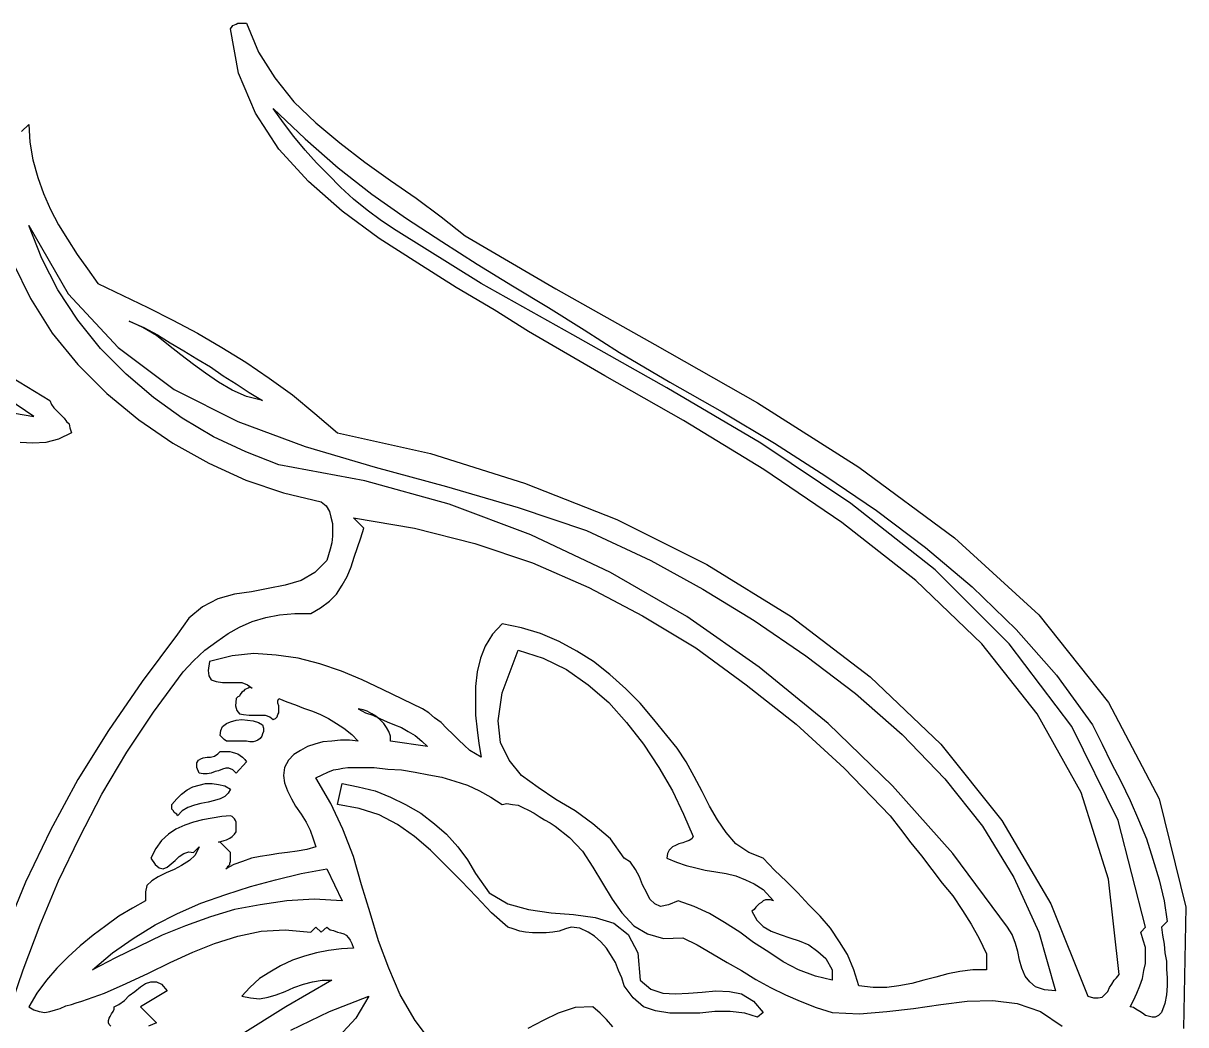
# Model space of a CAD drawing. Extents: x 0.02 to 7.46, y 0.02 to 6.95.
# Drawn here: x 5.271 to 6.718, y 5.461 to 6.708 of the extents above; entities that cross this region are included whole.
import ezdxf

# ---------------------------------------------------------------- set-up
doc = ezdxf.new("R2010")
doc.units = 0
doc.layers.add('1', color=7, linetype='Continuous')

msp = doc.modelspace()

# ---------------------------------------------------------------- linework, layer by layer
for points in [[(5.269, 6.573), (5.278, 6.582), (5.279, 6.56), (5.283, 6.538), (5.289, 6.516), (5.296, 6.496), (5.305, 6.476), (5.315, 6.457), (5.326, 6.439), (5.338, 6.42), (5.351, 6.402), (5.364, 6.384), (5.395, 6.369), (5.426, 6.354), (5.457, 6.338), (5.488, 6.322), (5.518, 6.304), (5.548, 6.286), (5.577, 6.266), (5.606, 6.245), (5.634, 6.222), (5.662, 6.198), (5.778, 6.172), (5.895, 6.135), (6.01, 6.09), (6.122, 6.034), (6.227, 5.969), (6.325, 5.894), (6.413, 5.81), (6.489, 5.715), (6.55, 5.611), (6.596, 5.496), (6.603, 5.494), (6.609, 5.494), (6.614, 5.495), (6.617, 5.498), (6.621, 5.502), (6.623, 5.507), (6.626, 5.511), (6.629, 5.516), (6.632, 5.519), (6.635, 5.523), (6.622, 5.642), (6.588, 5.75), (6.533, 5.848), (6.464, 5.935), (6.382, 6.014), (6.29, 6.086), (6.193, 6.152), (6.093, 6.213), (5.995, 6.269), (5.9, 6.324), (5.857, 6.351), (5.81, 6.379), (5.762, 6.409), (5.714, 6.44), (5.668, 6.474), (5.626, 6.511), (5.589, 6.551), (5.56, 6.596), (5.539, 6.646), (5.529, 6.701), (5.531, 6.704), (5.532, 6.705), (5.534, 6.706), (5.536, 6.707), (5.538, 6.708), (5.541, 6.708), (5.543, 6.708), (5.546, 6.708), (5.549, 6.708), (5.564, 6.672), (5.584, 6.64), (5.608, 6.61), (5.635, 6.584), (5.665, 6.559), (5.696, 6.535), (5.728, 6.512), (5.76, 6.49), (5.791, 6.467), (5.821, 6.443), (5.934, 6.377), (6.057, 6.308), (6.185, 6.235), (6.311, 6.155), (6.43, 6.067), (6.535, 5.971), (6.622, 5.862), (6.685, 5.742), (6.718, 5.607), (6.715, 5.456)], [(5.237, 6.279), (5.304, 6.238)], [(5.04, 6.26), (5.284, 6.218), (5.219, 6.262)], [(5.304, 6.238), (5.306, 6.233), (5.309, 6.229), (5.312, 6.226), (5.315, 6.223), (5.319, 6.219), (5.322, 6.216), (5.325, 6.212), (5.328, 6.209), (5.329, 6.204), (5.331, 6.198), (5.315, 6.19), (5.299, 6.186), (5.283, 6.185), (5.267, 6.186)], [(5.569, 5.834), (5.57, 5.83), (5.57, 5.826), (5.569, 5.823), (5.568, 5.82), (5.566, 5.817), (5.563, 5.815), (5.56, 5.814), (5.557, 5.813), (5.553, 5.813), (5.549, 5.814), (5.546, 5.814), (5.542, 5.814), (5.538, 5.814), (5.535, 5.814), (5.531, 5.814), (5.528, 5.814), (5.524, 5.814), (5.521, 5.816), (5.519, 5.818), (5.516, 5.821), (5.517, 5.827), (5.519, 5.832), (5.524, 5.836), (5.529, 5.838), (5.536, 5.84), (5.543, 5.841), (5.55, 5.84), (5.557, 5.839), (5.564, 5.837), (5.569, 5.834)], [(5.549, 5.788), (5.536, 5.774), (5.532, 5.778), (5.527, 5.78), (5.523, 5.78), (5.519, 5.779), (5.514, 5.777), (5.51, 5.776), (5.505, 5.774), (5.5, 5.773), (5.495, 5.773), (5.49, 5.774), (5.487, 5.781), (5.487, 5.787), (5.489, 5.79), (5.492, 5.792), (5.495, 5.793), (5.5, 5.794), (5.504, 5.794), (5.509, 5.795), (5.513, 5.798), (5.516, 5.801), (5.52, 5.801), (5.524, 5.801), (5.528, 5.801), (5.531, 5.8), (5.535, 5.799), (5.538, 5.798), (5.541, 5.796), (5.544, 5.794), (5.547, 5.791), (5.549, 5.788)], [(5.529, 5.754), (5.526, 5.749), (5.522, 5.745), (5.516, 5.742), (5.509, 5.74), (5.501, 5.738), (5.492, 5.736), (5.484, 5.734), (5.476, 5.731), (5.469, 5.727), (5.463, 5.721), (5.462, 5.723), (5.46, 5.724), (5.459, 5.725), (5.458, 5.727), (5.456, 5.729), (5.456, 5.73), (5.456, 5.733), (5.456, 5.735), (5.462, 5.742), (5.468, 5.748), (5.475, 5.753), (5.482, 5.757), (5.49, 5.759), (5.498, 5.761), (5.506, 5.761), (5.514, 5.76), (5.522, 5.758), (5.529, 5.754)], [(5.834, 5.649), (5.851, 5.625), (5.874, 5.611), (5.9, 5.604), (5.928, 5.6), (5.956, 5.598), (5.983, 5.594), (6.006, 5.587), (6.024, 5.573), (6.036, 5.55), (6.039, 5.516), (6.052, 5.505), (6.067, 5.5), (6.083, 5.499), (6.099, 5.5), (6.116, 5.501), (6.133, 5.503), (6.15, 5.502), (6.165, 5.499), (6.18, 5.49), (6.192, 5.476), (6.185, 5.47), (6.169, 5.475), (6.151, 5.477), (6.132, 5.477), (6.113, 5.475), (6.094, 5.475), (6.076, 5.475), (6.058, 5.478), (6.043, 5.483), (6.03, 5.494), (6.019, 5.509), (6.016, 5.519), (6.012, 5.528), (6.008, 5.538), (6.002, 5.548), (5.997, 5.556), (5.99, 5.564), (5.982, 5.571), (5.974, 5.576), (5.964, 5.581), (5.953, 5.582), (5.946, 5.58), (5.938, 5.577), (5.93, 5.576), (5.922, 5.575), (5.913, 5.575), (5.905, 5.575), (5.896, 5.576), (5.889, 5.577), (5.881, 5.58), (5.874, 5.582), (5.854, 5.6), (5.835, 5.62), (5.816, 5.64), (5.797, 5.659), (5.778, 5.678), (5.758, 5.695), (5.737, 5.71), (5.714, 5.722), (5.689, 5.73), (5.662, 5.735), (5.668, 5.761), (5.688, 5.757), (5.709, 5.752), (5.728, 5.744), (5.747, 5.735), (5.766, 5.724), (5.783, 5.711), (5.798, 5.698), (5.812, 5.682), (5.824, 5.666), (5.834, 5.649)], [(5.38, 5.459), (5.378, 5.461), (5.377, 5.463), (5.377, 5.466), (5.378, 5.469), (5.379, 5.471), (5.381, 5.474), (5.383, 5.477), (5.384, 5.48), (5.384, 5.483), (5.39, 5.486), (5.397, 5.491), (5.403, 5.497), (5.41, 5.502), (5.417, 5.508), (5.423, 5.512), (5.43, 5.514), (5.437, 5.514), (5.443, 5.511), (5.45, 5.503)], [(5.45, 5.503), (5.417, 5.483), (5.437, 5.463), (5.427, 5.459)]]:
    msp.add_lwpolyline(points)
at = {"layer": '1'}
for points in [[(6.013, 6.298), (6.076, 6.261), (6.141, 6.224), (6.206, 6.185), (6.27, 6.144), (6.333, 6.101), (6.394, 6.055), (6.452, 6.006), (6.507, 5.953), (6.557, 5.896), (6.602, 5.834), (6.614, 5.81), (6.625, 5.787), (6.637, 5.764), (6.649, 5.74), (6.659, 5.716), (6.669, 5.692), (6.677, 5.667), (6.685, 5.641), (6.691, 5.615), (6.695, 5.589), (6.688, 5.582), (6.689, 5.572), (6.691, 5.561), (6.692, 5.55), (6.694, 5.54), (6.694, 5.53), (6.695, 5.519), (6.695, 5.509), (6.694, 5.498), (6.692, 5.487), (6.688, 5.476), (6.684, 5.472), (6.68, 5.47), (6.676, 5.47), (6.673, 5.471), (6.668, 5.472), (6.664, 5.475), (6.661, 5.477), (6.656, 5.48), (6.653, 5.482), (6.649, 5.483), (6.653, 5.491), (6.657, 5.5), (6.661, 5.509), (6.664, 5.518), (6.666, 5.528), (6.668, 5.537), (6.668, 5.547), (6.668, 5.557), (6.665, 5.566), (6.662, 5.576), (6.668, 5.582), (6.634, 5.715), (6.576, 5.832), (6.498, 5.935), (6.406, 6.027), (6.301, 6.11), (6.189, 6.185), (6.072, 6.254), (5.955, 6.32), (5.841, 6.384), (5.735, 6.45), (5.717, 6.462), (5.699, 6.475), (5.682, 6.489), (5.666, 6.504), (5.651, 6.519), (5.636, 6.534), (5.622, 6.55), (5.608, 6.567), (5.595, 6.584), (5.582, 6.602), (5.622, 6.564), (5.663, 6.528), (5.705, 6.495), (5.748, 6.465), (5.792, 6.436), (5.836, 6.408), (5.88, 6.381), (5.925, 6.354), (5.969, 6.326), (6.013, 6.298)], [(6.052, 6.039), (6.117, 6.003), (6.181, 5.964), (6.245, 5.92), (6.307, 5.873), (6.365, 5.822), (6.418, 5.767), (6.465, 5.708), (6.504, 5.644), (6.535, 5.576), (6.556, 5.503), (6.542, 5.504), (6.531, 5.508), (6.524, 5.514), (6.518, 5.521), (6.514, 5.531), (6.511, 5.541), (6.509, 5.552), (6.506, 5.562), (6.502, 5.573), (6.496, 5.582), (6.428, 5.674), (6.353, 5.758), (6.273, 5.836), (6.187, 5.906), (6.097, 5.969), (6.002, 6.024), (5.903, 6.071), (5.801, 6.109), (5.696, 6.138), (5.589, 6.158), (5.548, 6.174), (5.508, 6.193), (5.469, 6.216), (5.433, 6.242), (5.399, 6.271), (5.367, 6.303), (5.339, 6.338), (5.314, 6.376), (5.294, 6.415), (5.278, 6.456), (5.327, 6.371), (5.389, 6.304), (5.459, 6.252), (5.538, 6.212), (5.622, 6.181), (5.709, 6.155), (5.798, 6.131), (5.887, 6.105), (5.972, 6.076), (6.052, 6.039)], [(5.258, 6.41), (5.28, 6.365), (5.307, 6.322), (5.339, 6.283), (5.375, 6.247), (5.415, 6.214), (5.457, 6.185), (5.502, 6.16), (5.548, 6.139), (5.595, 6.123), (5.642, 6.112), (5.648, 6.107), (5.652, 6.1), (5.654, 6.093), (5.656, 6.085), (5.656, 6.077), (5.656, 6.069), (5.655, 6.061), (5.653, 6.053), (5.651, 6.046), (5.649, 6.039), (5.634, 6.024), (5.617, 6.014), (5.597, 6.008), (5.576, 6.004), (5.555, 6), (5.534, 5.997), (5.513, 5.991), (5.494, 5.981), (5.477, 5.967), (5.463, 5.947), (5.419, 5.888), (5.377, 5.827), (5.339, 5.766), (5.305, 5.703), (5.274, 5.638), (5.247, 5.572)], [(5.569, 6.238), (5.549, 6.243), (5.531, 6.251), (5.514, 6.261), (5.498, 6.272), (5.483, 6.283), (5.467, 6.295), (5.452, 6.307), (5.437, 6.319), (5.42, 6.329), (5.403, 6.337), (5.421, 6.329), (5.438, 6.32), (5.454, 6.31), (5.471, 6.3), (5.487, 6.29), (5.504, 6.28), (5.52, 6.269), (5.536, 6.259), (5.552, 6.248), (5.569, 6.238)], [(5.252, 5.473), (5.271, 5.529), (5.292, 5.585), (5.315, 5.64), (5.341, 5.694), (5.369, 5.748), (5.4, 5.8), (5.433, 5.85), (5.47, 5.9), (5.483, 5.914), (5.497, 5.927), (5.512, 5.938), (5.526, 5.948), (5.54, 5.956), (5.556, 5.963), (5.573, 5.968), (5.59, 5.971), (5.609, 5.973), (5.629, 5.973), (5.641, 5.98), (5.652, 5.988), (5.661, 5.997), (5.668, 6.008), (5.674, 6.019), (5.679, 6.031), (5.683, 6.043), (5.687, 6.055), (5.691, 6.067), (5.695, 6.079), (5.682, 6.092), (5.758, 6.079), (5.833, 6.06), (5.905, 6.036), (5.975, 6.005), (6.042, 5.97), (6.108, 5.93), (6.171, 5.884), (6.233, 5.835), (6.293, 5.78), (6.35, 5.721)], [(6.35, 5.721), (6.363, 5.704), (6.376, 5.687), (6.389, 5.671), (6.402, 5.654), (6.415, 5.637), (6.428, 5.621), (6.44, 5.603), (6.451, 5.586), (6.461, 5.568), (6.47, 5.549), (6.47, 5.529), (6.453, 5.529), (6.437, 5.527), (6.422, 5.524), (6.407, 5.52), (6.392, 5.516), (6.377, 5.512), (6.361, 5.509), (6.346, 5.507), (6.329, 5.507), (6.311, 5.509), (6.305, 5.529), (6.297, 5.548), (6.287, 5.564), (6.276, 5.581), (6.263, 5.596), (6.249, 5.61), (6.235, 5.625), (6.221, 5.639), (6.206, 5.653), (6.192, 5.668), (6.174, 5.675), (6.158, 5.686), (6.146, 5.7), (6.135, 5.716), (6.125, 5.733), (6.116, 5.751), (6.106, 5.77), (6.096, 5.788), (6.085, 5.805), (6.072, 5.821), (6.056, 5.841), (6.039, 5.861), (6.021, 5.879), (6.001, 5.897), (5.981, 5.913), (5.96, 5.926), (5.938, 5.938), (5.915, 5.948), (5.891, 5.955), (5.867, 5.96), (5.855, 5.947), (5.846, 5.932), (5.84, 5.917), (5.836, 5.9), (5.834, 5.882), (5.834, 5.864), (5.834, 5.846), (5.836, 5.828), (5.838, 5.811), (5.841, 5.794), (5.834, 5.798), (5.827, 5.802), (5.82, 5.809), (5.813, 5.815), (5.806, 5.822), (5.798, 5.83), (5.791, 5.837), (5.783, 5.843), (5.776, 5.849), (5.768, 5.854), (5.743, 5.866), (5.718, 5.878), (5.693, 5.89), (5.667, 5.901), (5.64, 5.91), (5.613, 5.917), (5.586, 5.921), (5.558, 5.923), (5.531, 5.92), (5.503, 5.913), (5.501, 5.902), (5.502, 5.895), (5.505, 5.89), (5.511, 5.888), (5.519, 5.887), (5.527, 5.887), (5.535, 5.887), (5.543, 5.887), (5.55, 5.884), (5.556, 5.88), (5.553, 5.881), (5.551, 5.88), (5.549, 5.879), (5.547, 5.878), (5.545, 5.876), (5.543, 5.875), (5.541, 5.872), (5.54, 5.87), (5.538, 5.869), (5.536, 5.867), (5.535, 5.858), (5.537, 5.852), (5.54, 5.848), (5.545, 5.847), (5.552, 5.846), (5.558, 5.846), (5.565, 5.846), (5.572, 5.846), (5.578, 5.844), (5.582, 5.841), (5.585, 5.842), (5.587, 5.844), (5.588, 5.847), (5.589, 5.849), (5.589, 5.852), (5.589, 5.855), (5.589, 5.858), (5.588, 5.861), (5.588, 5.864), (5.589, 5.867), (5.599, 5.863), (5.61, 5.859), (5.62, 5.855), (5.631, 5.851), (5.641, 5.847), (5.651, 5.842), (5.661, 5.836), (5.67, 5.83), (5.68, 5.822), (5.688, 5.814), (5.677, 5.815), (5.666, 5.815), (5.655, 5.814), (5.644, 5.813), (5.634, 5.81), (5.625, 5.807), (5.616, 5.802), (5.608, 5.797), (5.601, 5.79), (5.596, 5.781), (5.595, 5.771), (5.596, 5.762), (5.6, 5.752), (5.605, 5.742), (5.61, 5.733), (5.617, 5.723), (5.623, 5.713), (5.628, 5.703), (5.632, 5.692), (5.635, 5.682), (5.624, 5.679), (5.612, 5.677), (5.6, 5.675), (5.589, 5.674), (5.577, 5.672), (5.566, 5.67), (5.555, 5.668), (5.544, 5.664), (5.533, 5.66), (5.523, 5.655), (5.525, 5.656), (5.526, 5.658), (5.528, 5.66), (5.528, 5.662), (5.529, 5.664), (5.529, 5.667), (5.529, 5.669), (5.529, 5.672), (5.529, 5.675), (5.516, 5.688), (5.514, 5.688), (5.521, 5.69), (5.524, 5.691), (5.528, 5.693), (5.531, 5.695), (5.534, 5.698), (5.536, 5.701), (5.536, 5.704), (5.536, 5.707), (5.536, 5.71), (5.536, 5.713), (5.535, 5.715), (5.534, 5.717), (5.533, 5.718), (5.531, 5.72), (5.529, 5.721), (5.518, 5.72), (5.506, 5.718), (5.494, 5.716), (5.483, 5.713), (5.472, 5.709), (5.461, 5.704), (5.452, 5.698), (5.443, 5.69), (5.436, 5.68), (5.43, 5.668), (5.435, 5.66), (5.44, 5.656), (5.445, 5.655), (5.45, 5.657), (5.455, 5.661), (5.46, 5.665), (5.465, 5.67), (5.471, 5.674), (5.477, 5.676), (5.483, 5.675), (5.49, 5.682), (5.485, 5.672), (5.478, 5.665), (5.468, 5.659), (5.459, 5.654), (5.449, 5.65), (5.439, 5.645), (5.431, 5.64), (5.425, 5.634), (5.423, 5.626), (5.423, 5.615), (5.407, 5.606), (5.39, 5.596), (5.374, 5.584), (5.358, 5.572), (5.342, 5.559), (5.327, 5.545), (5.313, 5.531), (5.3, 5.516), (5.288, 5.5), (5.278, 5.483), (5.284, 5.479), (5.291, 5.477), (5.298, 5.476), (5.304, 5.477), (5.311, 5.479), (5.317, 5.481), (5.324, 5.484), (5.331, 5.486), (5.337, 5.488), (5.344, 5.49), (5.372, 5.5), (5.399, 5.512), (5.427, 5.525), (5.454, 5.538), (5.482, 5.551), (5.509, 5.562), (5.538, 5.571), (5.567, 5.577), (5.597, 5.579), (5.629, 5.576), (5.635, 5.582), (5.642, 5.576), (5.649, 5.582), (5.653, 5.579), (5.657, 5.578), (5.662, 5.576), (5.666, 5.575), (5.67, 5.574), (5.673, 5.572), (5.676, 5.569), (5.678, 5.566), (5.68, 5.562), (5.682, 5.556), (5.667, 5.555), (5.651, 5.553), (5.636, 5.55), (5.621, 5.546), (5.606, 5.541), (5.591, 5.534), (5.578, 5.526), (5.565, 5.518), (5.553, 5.507), (5.543, 5.496), (5.554, 5.494), (5.565, 5.493), (5.576, 5.495), (5.586, 5.498), (5.597, 5.502), (5.608, 5.507), (5.62, 5.511), (5.631, 5.514), (5.643, 5.516), (5.655, 5.516), (5.598, 5.483), (5.54, 5.447)], [(6.105, 5.695), (6.103, 5.692), (6.1, 5.69), (6.096, 5.689), (6.092, 5.687), (6.087, 5.686), (6.083, 5.684), (6.079, 5.682), (6.075, 5.678), (6.073, 5.674), (6.072, 5.668), (6.084, 5.663), (6.096, 5.659), (6.108, 5.656), (6.12, 5.653), (6.133, 5.651), (6.146, 5.649), (6.158, 5.646), (6.17, 5.641), (6.181, 5.636), (6.192, 5.629), (6.205, 5.615), (6.201, 5.616), (6.198, 5.616), (6.195, 5.616), (6.192, 5.615), (6.19, 5.613), (6.187, 5.611), (6.185, 5.609), (6.183, 5.607), (6.181, 5.604), (6.178, 5.602), (6.184, 5.591), (6.192, 5.583), (6.202, 5.577), (6.213, 5.573), (6.225, 5.569), (6.237, 5.565), (6.249, 5.56), (6.26, 5.552), (6.27, 5.543), (6.278, 5.529), (6.278, 5.516), (6.257, 5.521), (6.236, 5.529), (6.217, 5.539), (6.199, 5.551), (6.18, 5.563), (6.163, 5.576), (6.144, 5.588), (6.125, 5.599), (6.106, 5.608), (6.086, 5.615), (6.074, 5.61), (6.064, 5.608), (6.057, 5.611), (6.051, 5.617), (6.047, 5.625), (6.042, 5.635), (6.038, 5.645), (6.033, 5.654), (6.027, 5.663), (6.019, 5.668), (6.002, 5.692), (5.98, 5.711), (5.958, 5.727), (5.934, 5.741), (5.912, 5.756), (5.891, 5.771), (5.876, 5.79), (5.865, 5.812), (5.862, 5.839), (5.867, 5.874), (5.887, 5.927), (5.918, 5.917), (5.947, 5.903), (5.974, 5.884), (6, 5.862), (6.022, 5.837), (6.043, 5.81), (6.062, 5.781), (6.079, 5.752), (6.093, 5.723), (6.105, 5.695)], [(5.774, 5.807), (5.728, 5.814), (5.728, 5.82), (5.726, 5.826), (5.723, 5.831), (5.72, 5.836), (5.715, 5.841), (5.71, 5.845), (5.705, 5.848), (5.699, 5.851), (5.694, 5.853), (5.688, 5.854), (5.697, 5.849), (5.706, 5.846), (5.715, 5.842), (5.724, 5.838), (5.733, 5.834), (5.742, 5.831), (5.75, 5.826), (5.759, 5.821), (5.767, 5.814), (5.774, 5.807)], [(5.781, 5.437), (5.759, 5.466), (5.74, 5.498), (5.726, 5.531), (5.713, 5.565), (5.703, 5.6), (5.692, 5.635), (5.682, 5.67), (5.669, 5.704), (5.654, 5.736), (5.635, 5.768), (5.643, 5.772), (5.65, 5.775), (5.657, 5.778), (5.663, 5.779), (5.669, 5.78), (5.675, 5.781), (5.682, 5.781), (5.69, 5.781), (5.699, 5.781), (5.708, 5.781)], [(5.708, 5.781), (5.725, 5.779), (5.742, 5.778), (5.759, 5.775), (5.776, 5.772), (5.792, 5.769), (5.808, 5.764), (5.824, 5.759), (5.839, 5.752), (5.853, 5.744), (5.867, 5.735), (5.873, 5.736), (5.88, 5.735), (5.887, 5.734), (5.893, 5.731), (5.9, 5.728), (5.907, 5.724), (5.913, 5.72), (5.92, 5.716), (5.927, 5.712), (5.933, 5.708), (5.951, 5.694), (5.967, 5.677), (5.98, 5.657), (5.992, 5.637), (6.004, 5.617), (6.016, 5.6), (6.031, 5.584), (6.048, 5.574), (6.068, 5.568), (6.092, 5.569), (6.11, 5.56), (6.129, 5.549), (6.147, 5.538), (6.165, 5.528), (6.183, 5.517), (6.201, 5.507), (6.22, 5.498), (6.238, 5.49), (6.258, 5.482), (6.278, 5.476), (6.312, 5.474), (6.346, 5.477), (6.379, 5.481), (6.413, 5.486), (6.446, 5.49), (6.478, 5.491), (6.508, 5.487), (6.537, 5.477), (6.564, 5.459)], [(5.668, 5.615), (5.633, 5.617), (5.599, 5.615), (5.566, 5.61), (5.534, 5.604), (5.504, 5.595), (5.473, 5.584), (5.444, 5.572), (5.415, 5.558), (5.386, 5.544), (5.357, 5.529), (5.382, 5.55), (5.408, 5.568), (5.435, 5.585), (5.463, 5.599), (5.492, 5.612), (5.523, 5.623), (5.554, 5.633), (5.585, 5.641), (5.617, 5.649), (5.649, 5.655), (5.668, 5.615)], [(5.604, 5.454), (5.652, 5.477), (5.701, 5.496)], [(5.701, 5.496), (5.685, 5.469), (5.664, 5.446)], [(6.005, 5.458), (5.997, 5.467), (5.989, 5.475), (5.98, 5.483), (5.958, 5.482), (5.937, 5.475), (5.918, 5.466), (5.899, 5.456)]]:
    msp.add_lwpolyline(points, dxfattribs=at)

doc.saveas('drawing.dxf')
